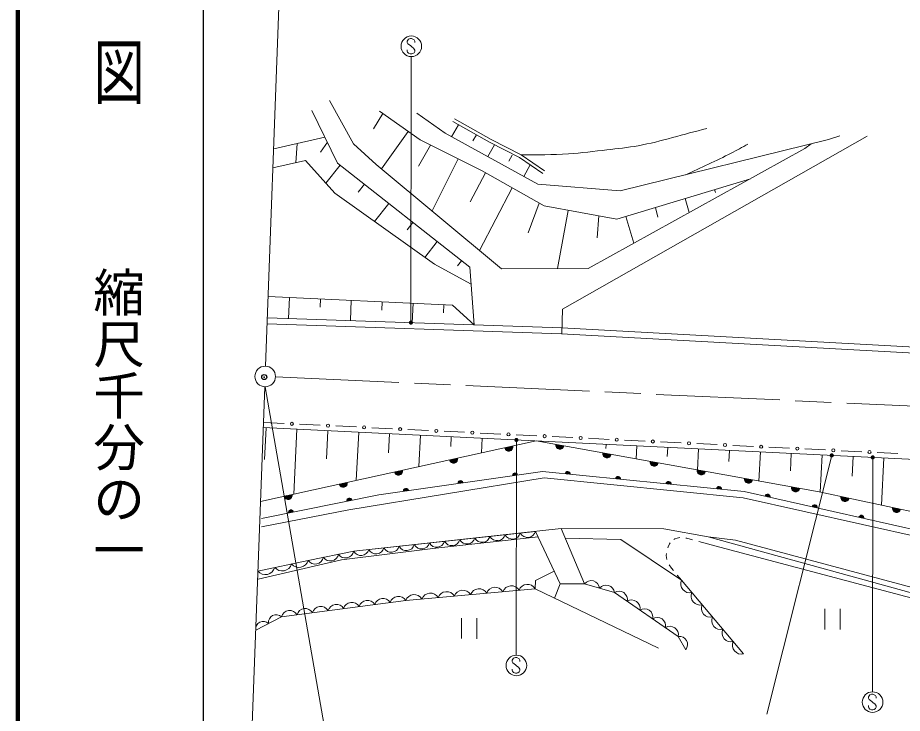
# Model space of a CAD drawing. Units: millimetres, scale not verified. Extents: x 40000 to 680000, y 20000 to 380000.
# Drawn here: x 40000 to 125861, y 247651 to 315152 of the extents above; entities that cross this region are included whole.
import ezdxf
from ezdxf.enums import TextEntityAlignment as Align

# ---------------------------------------------------------------- set-up
doc = ezdxf.new("R2010")
doc.units = ezdxf.units.MM
doc.header["$LTSCALE"] = 1000
doc.header["$PDMODE"] = 32
doc.header["$PDSIZE"] = 500
doc.linetypes.add('CHAIN', pattern=[18.5, 12, -1.5, 3.5, -1.5])
for name, color, linetype, lineweight in [('M-BGD', 7, 'Continuous', 13), ('M-BMK', 2, 'CHAIN', 13), ('M-BMK-SRVR', 3, 'Continuous', 13), ('M-STR-HTXT', 7, 'Continuous', 13), ('M-STR-STRC', 7, 'Continuous', 13), ('M-TTL', 2, 'Continuous', 140), ('M-TTL-BAND', 7, 'Continuous', 25)]:
    doc.layers.add(name, color=color, linetype=linetype, lineweight=lineweight)
doc.layers.add('M-OTRS', color=6, linetype='Continuous')
doc.styles.add('@ＭＳ ゴシック', font='')
doc.styles.get('@ＭＳ ゴシック').set_extended_font_data('@MS Gothic')

# ---------------------------------------------------------------- blocks, each defined once
blk = doc.blocks.new('filled_dot')
at = {"color": 0, "linetype": 'Continuous', "lineweight": -2, "const_width": 1.25}
blk.add_lwpolyline([(-0.625, 0, 1), (0.625, 0, 1)], format="xyb", close=True, dxfattribs=at)

msp = doc.modelspace()

# ---------------------------------------------------------------- linework, layer by layer
at = {"layer": 'M-BGD'}
for p, q in [((70275, 307128), (72606, 302901)), ((68536, 306142), (71046, 301045)), ((74547, 304362), (75453, 305853)), ((75110, 306096), (79049, 303311)), ((78752, 305889), (81506, 303937)), ((82234, 305074), (85806, 303063)), ((82381, 305336), (85947, 303328)), ((75325, 300475), (77903, 304121)), ((82115, 303601), (82774, 304771)), ((64845, 302415), (69805, 303565)), ((79049, 303311), (85097, 300277)), ((81506, 303937), (90488, 298982)), ((84184, 303200), (84516, 303789)), ((85947, 303328), (88863, 301842)), ((122451, 303665), (92881, 286877)), ((98488, 298342), (118689, 303318)), ((118689, 303318), (119798, 303676)), ((67006, 301078), (67141, 302947)), ((69405, 302107), (70054, 303059)), ((72606, 302901), (74791, 300920)), ((78904, 300750), (80073, 302798)), ((85618, 301669), (86270, 302827)), ((85806, 303063), (88709, 301583)), ((95361, 290825), (116411, 302452)), ((116411, 302452), (117001, 302902)), ((80219, 296400), (82754, 301452)), ((87670, 301237), (88002, 301827)), ((88709, 301583), (90967, 300035)), ((88863, 301842), (91137, 300283)), ((64776, 300568), (67930, 301289)), ((67930, 301289), (70772, 298109)), ((69905, 299079), (71298, 300847)), ((71046, 301045), (83886, 290930)), ((74791, 300920), (86972, 290777)), ((89120, 299737), (89756, 300866)), ((83914, 297274), (85396, 300107)), ((85097, 300277), (91085, 296883)), ((73060, 298236), (73654, 298990)), ((90488, 298982), (98488, 298342)), ((98154, 295586), (111113, 299526)), ((70772, 298109), (80441, 291235)), ((84823, 292566), (88006, 298628)), ((107735, 298175), (107645, 298472)), ((74623, 295371), (76011, 297134)), ((89543, 294278), (90616, 297149)), ((105185, 296251), (104775, 297599)), ((91085, 296883), (98154, 295586)), ((92407, 290808), (93443, 296451)), ((102116, 295807), (101905, 296726)), ((96240, 293789), (96393, 295909)), ((99815, 293286), (99035, 295853)), ((77810, 294569), (78368, 295277)), ((79518, 291890), (80724, 293421)), ((80441, 291235), (83944, 289312)), ((82700, 291082), (83081, 291565)), ((83886, 290930), (84317, 285351)), ((86972, 290777), (95361, 290825)), ((64312, 288109), (82193, 287264)), ((66293, 285967), (66389, 288011)), ((69348, 287070), (69386, 287870)), ((72290, 285762), (72383, 287728)), ((75342, 286786), (75379, 287586)), ((78287, 285557), (78376, 287444)), ((81335, 286503), (81373, 287303)), ((82193, 287264), (84319, 285351)), ((92881, 286877), (92804, 284460)), ((64235, 286037), (92810, 285061)), ((64213, 285438), (92784, 284461)), ((92810, 285061), (127677, 283154)), ((92784, 284461), (127644, 282555)), ((63862, 275876), (65864, 275778)), ((67366, 275705), (69368, 275607)), ((63838, 275377), (133908, 271950)), ((63957, 272295), (64107, 275364)), ((66795, 268925), (67103, 275217)), ((69966, 272335), (70099, 275071)), ((70870, 275534), (72872, 275436)), ((72867, 270255), (73096, 274924)), ((74373, 275362), (76375, 275264)), ((76001, 272915), (76092, 274777)), ((77877, 275191), (79879, 275093)), ((81380, 275019), (83382, 274922)), ((84884, 274848), (86886, 274750)), ((63572, 268219), (90334, 274081)), ((78940, 271585), (79089, 274631)), ((82039, 273532), (82085, 274484)), ((85012, 272915), (85082, 274338)), ((88387, 274677), (90389, 274579)), ((90334, 274081), (117795, 269132)), ((91891, 274505), (93893, 274407)), ((95394, 274334), (97396, 274236)), ((98898, 274163), (100900, 274065)), ((102401, 273991), (104403, 273893)), ((97084, 273363), (97103, 273750)), ((100038, 272332), (100100, 273603)), ((103053, 272572), (103096, 273457)), ((105905, 273820), (107907, 273722)), ((105992, 271259), (106093, 273310)), ((109036, 272083), (109089, 273164)), ((109408, 273648), (111410, 273551)), ((112912, 273477), (114914, 273379)), ((116415, 273306), (118417, 273208)), ((119919, 273134), (121921, 273036)), ((111947, 270186), (112085, 273017)), ((114999, 271187), (115082, 272870)), ((117902, 269113), (118078, 272724)), ((120981, 270655), (121075, 272577)), ((123422, 272963), (125424, 272865)), ((123847, 267850), (124071, 272431)), ((72138, 267387), (91091, 270492)), ((75043, 268850), (90925, 271111)), ((90925, 271111), (110521, 269169)), ((91091, 270492), (110425, 268575)), ((63679, 266564), (75043, 268850)), ((110521, 269169), (133258, 264068)), ((117795, 269132), (152843, 261705)), ((110425, 268575), (134333, 263212)), ((63678, 265753), (72138, 267387)), ((72613, 263377), (92751, 265575)), ((92751, 265575), (102726, 265561)), ((92751, 265575), (95017, 260225)), ((102726, 265561), (107029, 264791)), ((72613, 263377), (90252, 265302)), ((80286, 263633), (90504, 264768)), ((90252, 265302), (92643, 260228)), ((93150, 264634), (98548, 264521)), ((98548, 264521), (104441, 260572)), ((103695, 264519), (103786, 264580)), ((103786, 264580), (103993, 264657)), ((103993, 264657), (104264, 264695)), ((104841, 264657), (104961, 264630)), ((104961, 264630), (105508, 264481)), ((107029, 264791), (133118, 257580)), ((107029, 264791), (109667, 264448)), ((71428, 262538), (80286, 263633)), ((103111, 263709), (103137, 263798)), ((103137, 263798), (103250, 264089)), ((103250, 264089), (103335, 264189)), ((106101, 264321), (108158, 263763)), ((108158, 263763), (132938, 257176)), ((109667, 264448), (133383, 258104)), ((68199, 262493), (72613, 263377)), ((68199, 262493), (72613, 263377)), ((102956, 262967), (102987, 263173)), ((103012, 262575), (102956, 262967)), ((63319, 261449), (68199, 262493)), ((63319, 261449), (68199, 262493)), ((63344, 260667), (71428, 262538)), ((103449, 261730), (103222, 262071)), ((90243, 260546), (92072, 261440)), ((103638, 261510), (103449, 261730)), ((104441, 260572), (104017, 261067)), ((90234, 259735), (90243, 260546)), ((92108, 258834), (92643, 260228)), ((92643, 260228), (95017, 260225)), ((95017, 260225), (97920, 259371)), ((97920, 259371), (95017, 260225)), ((104441, 260572), (110459, 253430)), ((104441, 260572), (110459, 253430)), ((77668, 258599), (90234, 259735)), ((90234, 259735), (77668, 258599)), ((90234, 259735), (102199, 253983)), ((97920, 259371), (104115, 255114)), ((104115, 255114), (97920, 259371)), ((65601, 257025), (77668, 258599)), ((77668, 258599), (65601, 257025)), ((118342, 255791), (118345, 257791)), ((119845, 257789), (119842, 255789)), ((63106, 255732), (65601, 257025)), ((65601, 257025), (63106, 255732)), ((83069, 254894), (83072, 256894)), ((84572, 256892), (84569, 254892)), ((104115, 255114), (104837, 253823)), ((104837, 253823), (104115, 255114))]:
    msp.add_line(p, q, dxfattribs=at)
for centre in [(66615, 275742), (70119, 275570), (73622, 275399), (77126, 275228), (80629, 275056), (84133, 274885), (87636, 274713), (91140, 274542), (94643, 274371), (98147, 274199), (101650, 274028), (105154, 273857), (108657, 273685), (112161, 273514), (115665, 273342), (119168, 273171), (122672, 273000)]:
    msp.add_circle(centre, 150, dxfattribs=at)
for centre, radius, start, end in [((87658, 273495), 400, 192.35413, 12.35413), ((87658, 273495), 400, 192.35413, 12.35413), ((87658, 273495), 350, 192.35413, 12.35413), ((87658, 273495), 300, 192.35413, 12.35413), ((87658, 273495), 250, 192.35413, 12.35413), ((87658, 273495), 200, 192.35413, 12.35413), ((87658, 273495), 150, 192.35413, 12.35413), ((87658, 273495), 100, 192.35413, 12.35413), ((87658, 273495), 50, 192.35413, 12.35413), ((92623, 273668), 400, 169.78497, 349.78497), ((92623, 273668), 400, 169.78497, 349.78497), ((92623, 273668), 350, 169.78497, 349.78497), ((92623, 273668), 300, 169.78497, 349.78497), ((92623, 273668), 250, 169.78497, 349.78497), ((92623, 273668), 200, 169.78497, 349.78497), ((92623, 273668), 150, 169.78497, 349.78497), ((92623, 273668), 100, 169.78497, 349.78497), ((92623, 273668), 50, 169.78497, 349.78497), ((82305, 272322), 400, 192.35413, 12.35413), ((82305, 272322), 400, 192.35413, 12.35413), ((82305, 272322), 350, 192.35413, 12.35413), ((82305, 272322), 300, 192.35413, 12.35413), ((82305, 272322), 250, 192.35413, 12.35413), ((82305, 272322), 200, 192.35413, 12.35413), ((82305, 272322), 150, 192.35413, 12.35413), ((82305, 272322), 100, 192.35413, 12.35413), ((82305, 272322), 50, 192.35413, 12.35413), ((97200, 272844), 400, 169.78497, 349.78497), ((97200, 272844), 400, 169.78497, 349.78497), ((97200, 272844), 350, 169.78497, 349.78497), ((97200, 272844), 300, 169.78497, 349.78497), ((97200, 272844), 250, 169.78497, 349.78497), ((97200, 272844), 200, 169.78497, 349.78497), ((97200, 272844), 150, 169.78497, 349.78497), ((97200, 272844), 100, 169.78497, 349.78497), ((97200, 272844), 50, 169.78497, 349.78497), ((101776, 272019), 400, 169.78497, 349.78497), ((101776, 272019), 400, 169.78497, 349.78497), ((101776, 272019), 350, 169.78497, 349.78497), ((101776, 272019), 300, 169.78497, 349.78497), ((101776, 272019), 250, 169.78497, 349.78497), ((101776, 272019), 200, 169.78497, 349.78497), ((101776, 272019), 150, 169.78497, 349.78497), ((101776, 272019), 100, 169.78497, 349.78497), ((101776, 272019), 50, 169.78497, 349.78497), ((76953, 271150), 400, 192.35413, 12.35413), ((76953, 271150), 400, 192.35413, 12.35413), ((76953, 271150), 350, 192.35413, 12.35413), ((76953, 271150), 300, 192.35413, 12.35413), ((76953, 271150), 250, 192.35413, 12.35413), ((76953, 271150), 200, 192.35413, 12.35413), ((76953, 271150), 150, 192.35413, 12.35413), ((76953, 271150), 100, 192.35413, 12.35413), ((76953, 271150), 50, 192.35413, 12.35413), ((88278, 270735), 250, 8.10201, 188.10201), ((88278, 270735), 200, 8.10201, 188.10201), ((88278, 270735), 150, 8.10201, 188.10201), ((88278, 270735), 100, 8.10201, 188.10201), ((88278, 270735), 50, 8.10201, 188.10201), ((93374, 270869), 250, 354.3387, 174.3387), ((93374, 270869), 200, 354.3387, 174.3387), ((93374, 270869), 150, 354.3387, 174.3387), ((93374, 270869), 100, 354.3387, 174.3387), ((93374, 270869), 50, 354.3387, 174.3387), ((98274, 270383), 250, 354.3387, 174.3387), ((98274, 270383), 200, 354.3387, 174.3387), ((98274, 270383), 150, 354.3387, 174.3387), ((98274, 270383), 100, 354.3387, 174.3387), ((106353, 271194), 400, 169.78497, 349.78497), ((106353, 271194), 400, 169.78497, 349.78497), ((106353, 271194), 350, 169.78497, 349.78497), ((106353, 271194), 300, 169.78497, 349.78497), ((106353, 271194), 250, 169.78497, 349.78497), ((106353, 271194), 200, 169.78497, 349.78497), ((106353, 271194), 150, 169.78497, 349.78497), ((106353, 271194), 100, 169.78497, 349.78497), ((106353, 271194), 50, 169.78497, 349.78497), ((71600, 269978), 400, 192.35413, 12.35413), ((71600, 269978), 400, 192.35413, 12.35413), ((71600, 269978), 350, 192.35413, 12.35413), ((71600, 269978), 300, 192.35413, 12.35413), ((71600, 269978), 250, 192.35413, 12.35413), ((71600, 269978), 200, 192.35413, 12.35413), ((71600, 269978), 150, 192.35413, 12.35413), ((71600, 269978), 100, 192.35413, 12.35413), ((71600, 269978), 50, 192.35413, 12.35413), ((82984, 269981), 250, 8.10201, 188.10201), ((82984, 269981), 200, 8.10201, 188.10201), ((82984, 269981), 150, 8.10201, 188.10201), ((82984, 269981), 100, 8.10201, 188.10201), ((82984, 269981), 50, 8.10201, 188.10201), ((98274, 270383), 50, 354.3387, 174.3387), ((103173, 269897), 250, 354.3387, 174.3387), ((103173, 269897), 200, 354.3387, 174.3387), ((103173, 269897), 150, 354.3387, 174.3387), ((103173, 269897), 100, 354.3387, 174.3387), ((103173, 269897), 50, 354.3387, 174.3387), ((108072, 269412), 250, 354.3387, 174.3387), ((108072, 269412), 200, 354.3387, 174.3387), ((110930, 270370), 400, 169.78497, 349.78497), ((110930, 270370), 400, 169.78497, 349.78497), ((110930, 270370), 350, 169.78497, 349.78497), ((110930, 270370), 300, 169.78497, 349.78497), ((110930, 270370), 250, 169.78497, 349.78497), ((110930, 270370), 200, 169.78497, 349.78497), ((110930, 270370), 150, 169.78497, 349.78497), ((110930, 270370), 100, 169.78497, 349.78497), ((110930, 270370), 50, 169.78497, 349.78497), ((115507, 269545), 400, 169.78497, 349.78497), ((115507, 269545), 400, 169.78497, 349.78497), ((115507, 269545), 350, 169.78497, 349.78497), ((66248, 268805), 400, 192.35413, 12.35413), ((66248, 268805), 400, 192.35413, 12.35413), ((66248, 268805), 350, 192.35413, 12.35413), ((66248, 268805), 300, 192.35413, 12.35413), ((66248, 268805), 250, 192.35413, 12.35413), ((66248, 268805), 200, 192.35413, 12.35413), ((66248, 268805), 150, 192.35413, 12.35413), ((66248, 268805), 100, 192.35413, 12.35413), ((66248, 268805), 50, 192.35413, 12.35413), ((77690, 269227), 250, 8.10201, 188.10201), ((77690, 269227), 200, 8.10201, 188.10201), ((77690, 269227), 150, 8.10201, 188.10201), ((77690, 269227), 100, 8.10201, 188.10201), ((77690, 269227), 50, 8.10201, 188.10201), ((108072, 269412), 150, 354.3387, 174.3387), ((108072, 269412), 100, 354.3387, 174.3387), ((108072, 269412), 50, 354.3387, 174.3387), ((112795, 268659), 250, 347.35501, 167.35501), ((112795, 268659), 200, 347.35501, 167.35501), ((112795, 268659), 150, 347.35501, 167.35501), ((112795, 268659), 100, 347.35501, 167.35501), ((115507, 269545), 300, 169.78497, 349.78497), ((115507, 269545), 250, 169.78497, 349.78497), ((115507, 269545), 200, 169.78497, 349.78497), ((115507, 269545), 150, 169.78497, 349.78497), ((115507, 269545), 100, 169.78497, 349.78497), ((115507, 269545), 50, 169.78497, 349.78497), ((72202, 268279), 250, 11.37433, 191.37433), ((72202, 268279), 200, 11.37433, 191.37433), ((72202, 268279), 150, 11.37433, 191.37433), ((72202, 268279), 100, 11.37433, 191.37433), ((72202, 268279), 50, 11.37433, 191.37433), ((112795, 268659), 50, 347.35501, 167.35501), ((117342, 267638), 250, 347.35501, 167.35501), ((120299, 268602), 400, 168.03455, 348.03455), ((120299, 268602), 400, 168.03455, 348.03455), ((120299, 268602), 350, 168.03455, 348.03455), ((120299, 268602), 300, 168.03455, 348.03455), ((120299, 268602), 250, 168.03455, 348.03455), ((120299, 268602), 200, 168.03455, 348.03455), ((120299, 268602), 150, 168.03455, 348.03455), ((120299, 268602), 100, 168.03455, 348.03455), ((120299, 268602), 50, 168.03455, 348.03455), ((66520, 267136), 250, 11.37433, 191.37433), ((66520, 267136), 200, 11.37433, 191.37433), ((66520, 267136), 150, 11.37433, 191.37433), ((66520, 267136), 100, 11.37433, 191.37433), ((66520, 267136), 50, 11.37433, 191.37433), ((117342, 267638), 200, 347.35501, 167.35501), ((117342, 267638), 150, 347.35501, 167.35501), ((117342, 267638), 100, 347.35501, 167.35501), ((117342, 267638), 50, 347.35501, 167.35501), ((125305, 267541), 400, 168.03455, 348.03455), ((125305, 267541), 400, 168.03455, 348.03455), ((125305, 267541), 350, 168.03455, 348.03455), ((125305, 267541), 300, 168.03455, 348.03455), ((125305, 267541), 250, 168.03455, 348.03455), ((125305, 267541), 200, 168.03455, 348.03455), ((125305, 267541), 150, 168.03455, 348.03455), ((125305, 267541), 100, 168.03455, 348.03455), ((125305, 267541), 50, 168.03455, 348.03455), ((121889, 266618), 250, 347.35501, 167.35501), ((121889, 266618), 200, 347.35501, 167.35501), ((121889, 266618), 150, 347.35501, 167.35501), ((121889, 266618), 100, 347.35501, 167.35501), ((121889, 266618), 50, 347.35501, 167.35501), ((82135, 264714), 797, 208.09007, 344.36723), ((83605, 264875), 797, 208.09007, 344.36723), ((85075, 265035), 797, 208.09007, 344.36723), ((86545, 265196), 797, 208.09007, 344.36723), ((88015, 265356), 797, 208.09007, 344.36723), ((89485, 265517), 797, 208.09007, 344.36723), ((74785, 263912), 797, 208.09007, 344.36723), ((76255, 264073), 797, 208.09007, 344.36723), ((77725, 264233), 797, 208.09007, 344.36723), ((79195, 264394), 797, 208.09007, 344.36723), ((80665, 264554), 797, 208.09007, 344.36723), ((68873, 262947), 813, 213.96408, 348.68732), ((70344, 263241), 813, 213.96408, 348.68732), ((71816, 263536), 813, 213.96408, 348.68732), ((73315, 263752), 797, 208.09007, 344.36723), ((65667, 262402), 942, 220.04755, 344.10874), ((67293, 262750), 942, 220.04755, 344.10874), ((64040, 262054), 942, 220.04755, 344.10874), ((89482, 259294), 872, 30.41522, 159.92258), ((95652, 259702), 822, 6.68868, 140.5386), ((105215, 260206), 856, 154.6788, 285.54753), ((80058, 258442), 872, 30.41522, 159.92258), ((81629, 258584), 872, 30.41522, 159.92258), ((83199, 258726), 872, 30.41522, 159.92258), ((84770, 258868), 872, 30.41522, 159.92258), ((86341, 259010), 872, 30.41522, 159.92258), ((87912, 259152), 872, 30.41522, 159.92258), ((97104, 259275), 822, 6.68868, 140.5386), ((98361, 258686), 815, 348.23617, 122.76618), ((106218, 259016), 856, 154.6788, 285.54753), ((73940, 257781), 828, 30.79192, 164.06918), ((75448, 257978), 828, 30.79192, 164.06918), ((76957, 258175), 828, 30.79192, 164.06918), ((78487, 258299), 872, 30.41522, 159.92258), ((99600, 257834), 815, 348.23617, 122.76618), ((66397, 256797), 828, 30.79192, 164.06918), ((67906, 256994), 828, 30.79192, 164.06918), ((69414, 257191), 828, 30.79192, 164.06918), ((70923, 257388), 828, 30.79192, 164.06918), ((72431, 257584), 828, 30.79192, 164.06918), ((100839, 256983), 815, 348.23617, 122.76618), ((107221, 257825), 856, 154.6788, 285.54753), ((65089, 256486), 743, 46.50122, 188.29405), ((102078, 256131), 815, 348.23617, 122.76618), ((108224, 256635), 856, 154.6788, 285.54753), ((63842, 255839), 743, 46.50122, 188.29405), ((103317, 255280), 815, 348.23617, 122.76618), ((104217, 254323), 797, 321.10733, 97.3218), ((109227, 255444), 856, 154.6788, 285.54753), ((110229, 254254), 856, 154.6788, 285.54753)]:
    msp.add_arc(centre, radius, start, end, dxfattribs=at)
for points, knots in [([(88863, 301842), (90397, 301843), (91930, 301845), (93458, 301948), (94706, 302031), (95950, 302183), (97196, 302325), (98209, 302440), (99223, 302549), (100225, 302730), (101346, 302932), (102451, 303222), (103554, 303516), (104666, 303813), (105775, 304113), (106884, 304412)], [0, 0, 0, 0, 1, 1, 1, 2, 2, 2, 3, 3, 3, 4, 4, 4, 5, 5, 5, 5]), ([(104847, 299908), (105578, 300256), (106309, 300604), (107043, 300947), (107784, 301294), (108527, 301635), (109254, 302008), (109797, 302287), (110331, 302583), (110865, 302879)], [0, 0, 0, 0, 1, 1, 1, 2, 2, 2, 3, 3, 3, 3])]:
    msp.add_open_spline(points, degree=3, knots=knots, dxfattribs=at)
at = {"layer": 'M-BMK'}
msp.add_line((65022, 280290), (162920, 275819), dxfattribs=at)
at = {"layer": 'M-BMK-SRVR'}
for p, q in [((65651, 324060), (64060, 281335)), ((63986, 279336), (62345, 235277))]:
    msp.add_line(p, q, dxfattribs=at)
msp.add_circle((64023, 280335), 1000, dxfattribs=at)
at = {"layer": 'M-OTRS'}
msp.add_point((63933, 280281), dxfattribs=at)
at = {"layer": 'M-STR-HTXT'}
msp.add_line((72728, 229501), (64010, 279336), dxfattribs=at)
at = {"layer": 'M-STR-STRC'}
for p, q in [((77921, 313073), (77797, 312889)), ((77797, 312889), (77800, 312757)), ((77800, 312757), (77863, 312628)), ((77863, 312628), (78118, 312446)), ((78113, 313139), (77921, 313073)), ((78235, 313136), (78113, 313139)), ((78485, 313017), (78235, 313136)), ((78548, 312885), (78485, 313017)), ((78547, 312756), (78548, 312885)), ((77798, 311909), (77796, 312031)), ((77838, 311807), (77798, 311909)), ((77922, 311696), (77838, 311807)), ((78109, 311635), (77922, 311696)), ((78118, 312446), (78247, 312314)), ((78247, 312314), (78426, 312198)), ((78485, 311756), (78343, 311664)), ((78426, 312198), (78552, 311998)), ((78546, 311887), (78485, 311756)), ((78552, 311998), (78546, 311887)), ((78243, 311635), (78109, 311635)), ((78164, 285561), (78198, 311376)), ((78343, 311664), (78243, 311635)), ((88408, 274175), (88380, 253295)), ((119010, 272678), (112708, 247564)), ((122987, 272484), (122957, 249738)), ((88120, 252993), (87996, 252809)), ((87996, 252809), (87998, 252677)), ((87998, 252677), (88061, 252548)), ((88061, 252548), (88316, 252366)), ((88312, 253059), (88120, 252993)), ((88433, 253056), (88312, 253059)), ((88683, 252937), (88433, 253056)), ((88746, 252805), (88683, 252937)), ((88746, 252676), (88746, 252805)), ((87997, 251829), (87994, 251950)), ((88036, 251726), (87997, 251829)), ((88120, 251616), (88036, 251726)), ((88307, 251555), (88120, 251616)), ((88316, 252366), (88445, 252234)), ((88542, 251584), (88442, 251555)), ((88445, 252234), (88624, 252118)), ((88684, 251676), (88542, 251584)), ((88624, 252118), (88750, 251918)), ((88745, 251807), (88684, 251676)), ((88750, 251918), (88745, 251807)), ((88442, 251555), (88307, 251555)), ((122693, 249435), (122569, 249251)), ((122569, 249251), (122572, 249119)), ((122572, 249119), (122635, 248990)), ((122886, 249501), (122693, 249435)), ((123007, 249498), (122886, 249501)), ((123257, 249379), (123007, 249498)), ((123320, 249247), (123257, 249379)), ((123320, 249118), (123320, 249247)), ((122571, 248271), (122568, 248393)), ((122610, 248169), (122571, 248271)), ((122694, 248058), (122610, 248169)), ((122635, 248990), (122890, 248808)), ((122890, 248808), (123019, 248676)), ((123019, 248676), (123198, 248560)), ((123198, 248560), (123324, 248360)), ((123319, 248249), (123258, 248118)), ((123324, 248360), (123319, 248249)), ((122881, 247997), (122694, 248058)), ((123015, 247997), (122881, 247997)), ((123115, 248026), (123015, 247997)), ((123258, 248118), (123115, 248026))]:
    msp.add_line(p, q, dxfattribs=at)
for centre in [(78204, 312376), (88402, 252296), (122976, 248738)]:
    msp.add_circle(centre, 1000, dxfattribs=at)
at = {"layer": 'M-TTL'}
msp.add_line((40000, 380000), (40000, 20000), dxfattribs=at)
at = {"layer": 'M-TTL-BAND'}
msp.add_line((58000, 370000), (58000, 20000), dxfattribs=at)

# ---------------------------------------------------------------- block references
at = {"layer": 'M-STR-STRC', "xscale": 160, "yscale": 160}
for p, rotation in [((78164, 285561), 89.9), ((88408, 274175), 269.9), ((119010, 272678), 255.9), ((122987, 272484), 269.9)]:
    msp.add_blockref('filled_dot', p, dxfattribs=dict(at, rotation=rotation))

# ---------------------------------------------------------------- texts
at = {"layer": 'M-TTL-BAND', "style": '@ＭＳ ゴシック', "width": 1.4}
msp.add_text('平  面  図', height=3666, rotation=270, dxfattribs=at).set_placement((49777, 306475), align=Align.MIDDLE_RIGHT)
at = {"layer": 'M-TTL-BAND', "style": '@ＭＳ ゴシック'}
msp.add_text('縮尺千分の一', height=3666, rotation=270, dxfattribs=at).set_placement((49777, 261030), align=Align.MIDDLE_RIGHT)

doc.saveas('drawing.dxf')
